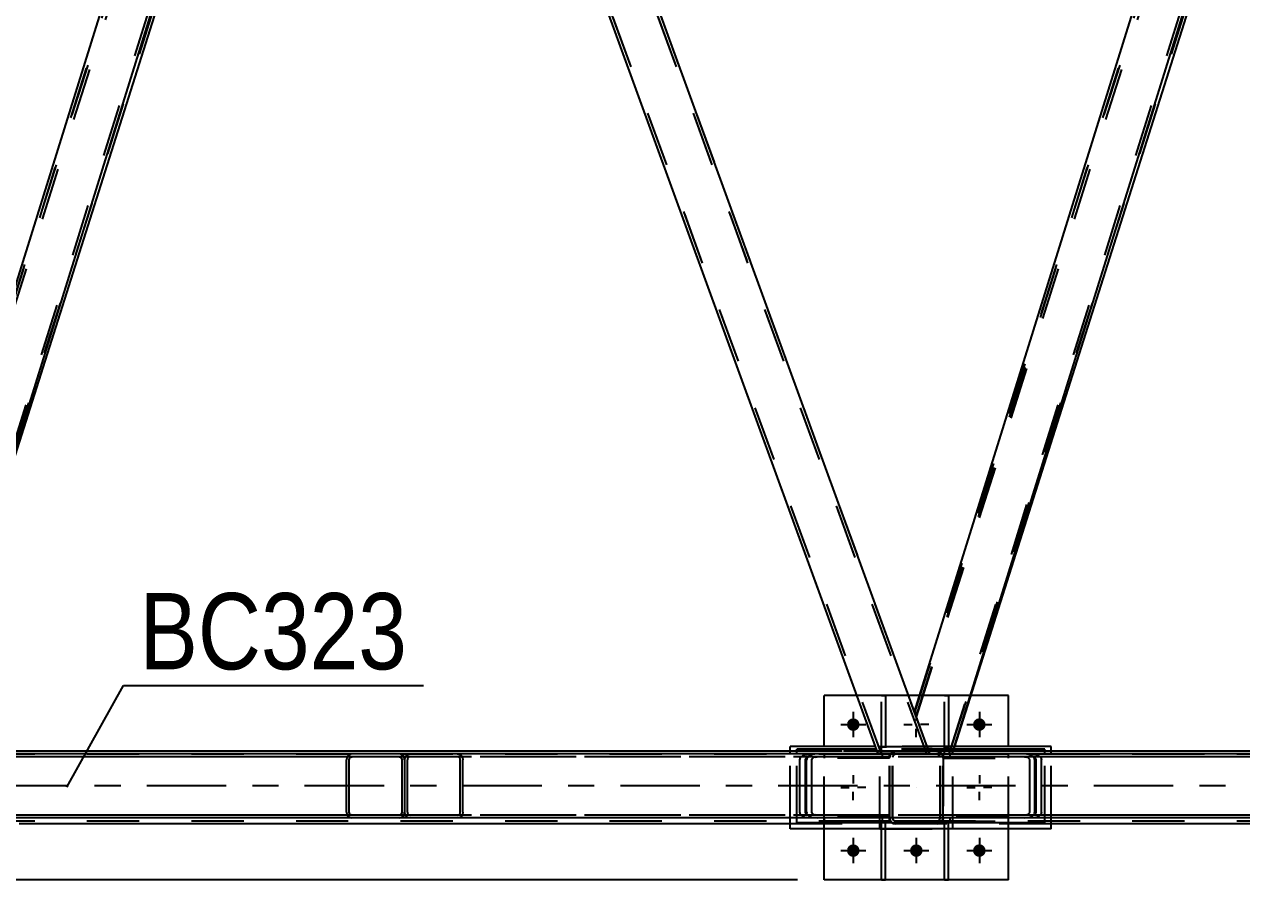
# Model space of a CAD drawing. Header units: millimetres. Extents: x -777 to 412, y -850 to -9.
# Drawn here: x 59.57 to 105.22, y -117.54 to -85.45 of the extents above; entities that cross this region are included whole.
import ezdxf

# ---------------------------------------------------------------- set-up
doc = ezdxf.new("R2010")
doc.units = ezdxf.units.MM
doc.linetypes.add('DXK_LINE_DOT2', pattern=[3.9198, 1.9599, -1.9599])
doc.linetypes.add('DXK_LINE_DOT3', pattern=[5.9187, 2.979, -0.9799, 0.9799, -0.9799])
doc.styles.add('Arial Narrow', font='ARIALN.TTF', dxfattribs={"height": 0.2})

# ---------------------------------------------------------------- blocks, each defined once
blk = doc.blocks.new('Part-570390744-4716 - 4628')
at = {"color": 7, "linetype": 'DXK_LINE_DOT2'}
for p, q in [((91.654, -115.635), (91.654, -112.544)), ((91.654, -112.544), (94.382, -112.544)), ((94.382, -115.635), (94.382, -112.544)), ((91.654, -115.635), (94.382, -115.635))]:
    blk.add_line(p, q, dxfattribs=at)
blk = doc.blocks.new('Part-570390744-4719 - 4628')
at = {"color": 2, "linetype": 'Continuous'}
for p, q in [((91.525, -112.647), (88.535, -112.647)), ((88.535, -112.827), (88.535, -112.647)), ((97.832, -112.647), (94.421, -112.647)), ((97.832, -112.827), (97.832, -112.647)), ((88.535, -115.41), (88.535, -115.227)), ((97.832, -115.41), (88.535, -115.41)), ((97.832, -115.41), (97.832, -115.227))]:
    blk.add_line(p, q, dxfattribs=at)
at = {"color": 7, "linetype": 'DXK_LINE_DOT2'}
for p, q in [((94.421, -112.647), (91.525, -112.647)), ((88.535, -115.227), (88.535, -112.827)), ((97.832, -115.227), (97.832, -112.827))]:
    blk.add_line(p, q, dxfattribs=at)
blk = doc.blocks.new('Part-570390744-5113 - 4628')
at = {"color": 2, "linetype": 'Continuous'}
for p, q in [((321.647, -112.827), (24.953, -112.827)), ((321.647, -115.227), (24.953, -115.227))]:
    blk.add_line(p, q, dxfattribs=at)
at = {"color": 7, "linetype": 'DXK_LINE_DOT2'}
for p, q in [((321.647, -112.936), (24.953, -112.936)), ((321.647, -115.118), (24.953, -115.118))]:
    blk.add_line(p, q, dxfattribs=at)
at = {"color": 7, "linetype": 'DXK_LINE_DOT3'}
blk.add_line((321.647, -114.027), (24.953, -114.027), dxfattribs=at)
blk = doc.blocks.new('Part-570390744-4806 - 4628')
at = {"color": 7, "linetype": 'DXK_LINE_DOT2'}
for p, q in [((131.318, -112.829), (94.023, -112.829)), ((94.023, -112.829), (94.023, -115.229)), ((131.318, -112.938), (94.023, -112.938)), ((97.223, -112.845), (97.071, -112.829)), ((97.071, -112.938), (97.147, -112.946)), ((97.255, -113.005), (97.27, -113.047)), ((97.27, -115.011), (97.27, -113.047)), ((97.468, -113.047), (97.438, -112.963)), ((97.468, -115.011), (97.468, -113.047)), ((127.348, -113.047), (127.378, -112.963)), ((127.348, -115.011), (127.348, -113.047)), ((127.561, -113.005), (127.546, -113.047)), ((127.546, -115.011), (127.546, -113.047)), ((127.593, -112.845), (127.745, -112.829)), ((127.745, -112.938), (127.669, -112.946)), ((131.318, -112.829), (131.47, -112.845)), ((131.394, -112.946), (131.318, -112.938)), ((131.516, -113.047), (131.501, -113.005)), ((131.516, -115.011), (131.516, -113.047)), ((131.685, -112.963), (131.715, -113.047)), ((131.715, -115.011), (131.715, -113.047)), ((97.27, -115.011), (97.255, -115.052)), ((97.454, -115.051), (97.468, -115.011)), ((127.378, -115.094), (127.348, -115.011)), ((127.546, -115.011), (127.561, -115.052)), ((131.501, -115.052), (131.516, -115.011)), ((131.715, -115.011), (131.7, -115.051)), ((131.318, -115.12), (94.023, -115.12)), ((97.832, -115.229), (94.023, -115.229)), ((97.147, -115.111), (97.071, -115.12)), ((97.071, -115.229), (97.223, -115.212)), ((97.438, -115.094), (97.454, -115.051)), ((131.318, -115.229), (112.731, -115.229)), ((127.745, -115.229), (127.593, -115.212)), ((127.669, -115.111), (127.745, -115.12)), ((131.318, -115.12), (131.394, -115.111)), ((131.47, -115.212), (131.318, -115.229)), ((131.7, -115.051), (131.685, -115.094))]:
    blk.add_line(p, q, dxfattribs=at)
at = {"color": 2, "linetype": 'Continuous'}
blk.add_line((112.731, -115.229), (97.832, -115.229), dxfattribs=at)
at = {"color": 7, "linetype": 'DXK_LINE_DOT2'}
for centre, radius, start, end in [((97.116, -113.129), 0.186, 41.9362, 80.4818), ((97.162, -113.212), 0.371, 41.9362, 80.4818), ((127.654, -113.212), 0.371, 99.5182, 138.0638), ((127.699, -113.129), 0.186, 99.5182, 138.0638), ((131.363, -113.129), 0.186, 41.9362, 80.4818), ((131.408, -113.212), 0.371, 41.9362, 80.4818), ((97.116, -114.928), 0.186, 279.5182, 318.0638), ((97.162, -114.846), 0.371, 279.5182, 318.0638), ((127.654, -114.846), 0.371, 221.9362, 260.4818), ((127.699, -114.928), 0.186, 221.9362, 260.4818), ((131.363, -114.928), 0.186, 279.5182, 318.0638), ((131.408, -114.846), 0.371, 279.5182, 318.0638)]:
    blk.add_arc(centre, radius, start, end, dxfattribs=at)
blk = doc.blocks.new('Part-570390744-4837 - 4628')
at = {"color": 7, "linetype": 'DXK_LINE_DOT2'}
for p, q in [((94.023, -115.229), (94.023, -112.829)), ((94.023, -112.829), (112.334, -112.829)), ((112.334, -112.938), (94.023, -112.938)), ((97.319, -112.829), (97.471, -112.845)), ((97.395, -112.946), (97.319, -112.938)), ((97.518, -113.047), (97.503, -113.005)), ((97.518, -115.011), (97.518, -113.047)), ((97.686, -112.963), (97.717, -113.047)), ((97.717, -115.011), (97.717, -113.047)), ((110.364, -112.963), (110.348, -113.047)), ((110.348, -115.011), (110.348, -113.047)), ((110.407, -112.893), (110.364, -112.963)), ((110.471, -112.845), (110.407, -112.893)), ((110.448, -113.047), (110.455, -113.005)), ((110.448, -115.011), (110.448, -113.047)), ((110.455, -113.005), (110.477, -112.97)), ((110.547, -112.829), (110.471, -112.845)), ((110.477, -112.97), (110.509, -112.946)), ((110.509, -112.946), (110.547, -112.938)), ((112.41, -112.845), (112.334, -112.829)), ((112.334, -112.938), (112.372, -112.946)), ((112.372, -112.946), (112.404, -112.97)), ((112.404, -112.97), (112.425, -113.005)), ((112.474, -112.893), (112.41, -112.845)), ((112.425, -113.005), (112.433, -113.047)), ((112.433, -115.011), (112.433, -113.047)), ((112.517, -112.963), (112.474, -112.893)), ((112.532, -113.047), (112.517, -112.963)), ((112.532, -115.011), (112.532, -113.047)), ((97.503, -115.052), (97.518, -115.011)), ((97.717, -115.011), (97.686, -115.094)), ((110.348, -115.011), (110.364, -115.094)), ((110.455, -115.052), (110.448, -115.011)), ((112.433, -115.011), (112.425, -115.052)), ((112.517, -115.094), (112.532, -115.011)), ((112.334, -115.12), (94.023, -115.12)), ((112.334, -115.229), (94.023, -115.229)), ((97.319, -115.12), (97.395, -115.111)), ((97.471, -115.212), (97.319, -115.229)), ((110.364, -115.094), (110.407, -115.165)), ((110.407, -115.165), (110.471, -115.212)), ((110.477, -115.088), (110.455, -115.052)), ((110.471, -115.212), (110.547, -115.229)), ((110.509, -115.111), (110.477, -115.088)), ((110.547, -115.12), (110.509, -115.111)), ((112.372, -115.111), (112.334, -115.12)), ((112.334, -115.229), (112.41, -115.212)), ((112.404, -115.088), (112.372, -115.111)), ((112.425, -115.052), (112.404, -115.088)), ((112.41, -115.212), (112.474, -115.165)), ((112.474, -115.165), (112.517, -115.094))]:
    blk.add_line(p, q, dxfattribs=at)
for centre, radius, start, end in [((97.365, -113.129), 0.186, 41.9362, 80.4818), ((97.41, -113.212), 0.371, 41.9362, 80.4818), ((97.365, -114.928), 0.186, 279.5182, 318.0638), ((97.41, -114.846), 0.371, 279.5182, 318.0638)]:
    blk.add_arc(centre, radius, start, end, dxfattribs=at)
blk = doc.blocks.new('Part-570390744-4962 - 4628')
at = {"color": 7, "linetype": 'DXK_LINE_DOT2'}
for p, q in [((54.262, -111.271), (70.952, -58.637)), ((54.323, -111.439), (71.066, -58.637)), ((71.867, -58.637), (70.952, -58.637)), ((70.952, -58.637), (70.969, -58.637)), ((72.239, -59.66), (71.867, -58.637)), ((55.592, -112.728), (72.336, -59.926)), ((54.792, -112.728), (54.262, -111.271)), ((55.707, -112.728), (54.792, -112.728)), ((55.707, -112.728), (55.765, -112.546))]:
    blk.add_line(p, q, dxfattribs=at)
at = {"color": 2, "linetype": 'Continuous'}
for p, q in [((72.397, -60.094), (72.239, -59.66)), ((55.765, -112.546), (72.397, -60.094))]:
    blk.add_line(p, q, dxfattribs=at)
blk = doc.blocks.new('Part-570390744-4844 - 4628')
at = {"color": 7, "linetype": 'DXK_LINE_DOT2'}
for p, q in [((73.835, -113.047), (73.85, -112.963)), ((73.835, -115.011), (73.835, -113.047)), ((73.85, -112.963), (73.893, -112.893)), ((73.893, -112.893), (73.957, -112.845)), ((73.942, -113.005), (73.934, -113.047)), ((73.934, -115.011), (73.934, -113.047)), ((73.963, -112.97), (73.942, -113.005)), ((73.957, -112.845), (74.033, -112.829)), ((73.995, -112.946), (73.963, -112.97)), ((74.033, -112.938), (73.995, -112.946)), ((92.023, -112.829), (74.033, -112.829)), ((92.023, -112.938), (74.033, -112.938)), ((75.82, -112.829), (75.896, -112.845)), ((75.858, -112.946), (75.82, -112.938)), ((75.89, -112.97), (75.858, -112.946)), ((75.912, -113.005), (75.89, -112.97)), ((75.896, -112.845), (75.96, -112.893)), ((75.919, -113.047), (75.912, -113.005)), ((75.919, -115.011), (75.919, -113.047)), ((75.96, -112.893), (76.003, -112.963)), ((76.003, -112.963), (76.018, -113.047)), ((76.018, -115.011), (76.018, -113.047)), ((88.929, -112.963), (88.899, -113.047)), ((88.899, -115.011), (88.899, -113.047)), ((89.097, -113.047), (89.112, -113.005)), ((89.097, -115.011), (89.097, -113.047)), ((89.296, -112.829), (89.144, -112.845)), ((89.22, -112.946), (89.296, -112.938)), ((92.023, -115.229), (92.023, -112.829)), ((73.85, -115.094), (73.835, -115.011)), ((73.934, -115.011), (73.942, -115.052)), ((75.912, -115.052), (75.919, -115.011)), ((76.018, -115.011), (76.003, -115.094)), ((88.899, -115.011), (88.913, -115.051)), ((89.112, -115.052), (89.097, -115.011)), ((73.893, -115.165), (73.85, -115.094)), ((73.957, -115.212), (73.893, -115.165)), ((73.942, -115.052), (73.963, -115.088)), ((74.027, -115.227), (73.957, -115.212)), ((73.963, -115.088), (73.995, -115.111)), ((73.995, -115.111), (74.033, -115.12)), ((92.023, -115.12), (74.033, -115.12)), ((75.82, -115.12), (75.858, -115.111)), ((75.896, -115.212), (75.82, -115.229)), ((75.858, -115.111), (75.89, -115.088)), ((75.89, -115.088), (75.912, -115.052)), ((75.96, -115.165), (75.896, -115.212)), ((76.003, -115.094), (75.96, -115.165)), ((92.023, -115.229), (88.535, -115.229)), ((88.913, -115.051), (88.929, -115.094)), ((89.144, -115.212), (89.296, -115.229)), ((89.296, -115.12), (89.22, -115.111))]:
    blk.add_line(p, q, dxfattribs=at)
at = {"color": 2, "linetype": 'Continuous'}
for p, q in [((74.033, -115.229), (74.027, -115.227)), ((88.535, -115.229), (74.033, -115.229))]:
    blk.add_line(p, q, dxfattribs=at)
at = {"color": 7, "linetype": 'DXK_LINE_DOT2'}
for centre, radius, start, end in [((89.205, -113.212), 0.371, 99.5182, 138.0638), ((89.25, -113.129), 0.186, 99.5182, 138.0638), ((89.205, -114.846), 0.371, 221.9362, 260.4818), ((89.25, -114.928), 0.186, 221.9362, 260.4818)]:
    blk.add_arc(centre, radius, start, end, dxfattribs=at)
blk = doc.blocks.new('Part-570390744-5288 - 4628')
at = {"color": 7, "linetype": 'DXK_LINE_DOT2'}
for p, q in [((73.802, -58.637), (71.867, -58.637)), ((71.885, -58.637), (71.867, -58.637)), ((71.867, -58.637), (72.397, -60.094)), ((91.67, -112.728), (71.983, -58.637)), ((93.373, -112.728), (73.686, -58.637)), ((93.489, -112.728), (73.802, -58.637)), ((91.554, -112.728), (91.488, -112.546)), ((91.554, -112.728), (93.489, -112.728))]:
    blk.add_line(p, q, dxfattribs=at)
at = {"color": 2, "linetype": 'Continuous'}
blk.add_line((91.488, -112.546), (72.397, -60.094), dxfattribs=at)
blk = doc.blocks.new('Part-570390744-4913 - 4628')
at = {"color": 2, "linetype": 'Continuous'}
for p, q in [((54.254, -111.25), (70.937, -57.727)), ((71.536, -57.727), (70.937, -57.727)), ((71.536, -57.727), (72.116, -59.321)), ((72.239, -59.659), (72.116, -59.321)), ((55.667, -112.827), (72.239, -59.659)), ((54.828, -112.827), (54.254, -111.25))]:
    blk.add_line(p, q, dxfattribs=at)
at = {"color": 7, "linetype": 'DXK_LINE_DOT2'}
for p, q in [((54.316, -111.419), (71.051, -57.727)), ((55.553, -112.827), (72.178, -59.49)), ((72.239, -59.659), (72.163, -59.451)), ((55.667, -112.827), (54.828, -112.827))]:
    blk.add_line(p, q, dxfattribs=at)
blk = doc.blocks.new('Part-570390744-4940 - 4628')
at = {"color": 7, "linetype": 'DXK_LINE_DOT2'}
for p, q in [((54.652, -113.047), (54.682, -112.963)), ((54.652, -115.011), (54.652, -113.047)), ((54.866, -113.005), (54.85, -113.047)), ((54.85, -115.011), (54.85, -113.047)), ((54.897, -112.845), (55.049, -112.829)), ((55.049, -112.938), (54.973, -112.946)), ((73.636, -112.829), (55.049, -112.829)), ((73.636, -112.938), (55.049, -112.938)), ((58.622, -112.829), (58.774, -112.845)), ((58.698, -112.946), (58.622, -112.938)), ((58.821, -113.047), (58.806, -113.005)), ((58.821, -115.011), (58.821, -113.047)), ((58.989, -112.963), (59.019, -113.047)), ((59.019, -115.011), (59.019, -113.047)), ((71.666, -112.963), (71.651, -113.047)), ((71.651, -115.011), (71.651, -113.047)), ((71.709, -112.893), (71.666, -112.963)), ((71.774, -112.845), (71.709, -112.893)), ((71.75, -113.047), (71.758, -113.005)), ((71.75, -115.011), (71.75, -113.047)), ((71.758, -113.005), (71.779, -112.97)), ((71.85, -112.829), (71.774, -112.845)), ((71.779, -112.97), (71.812, -112.946)), ((71.812, -112.946), (71.85, -112.938)), ((73.712, -112.845), (73.636, -112.829)), ((73.636, -112.938), (73.674, -112.946)), ((73.674, -112.946), (73.706, -112.97)), ((73.706, -112.97), (73.728, -113.005)), ((73.777, -112.893), (73.712, -112.845)), ((73.728, -113.005), (73.735, -113.047)), ((73.735, -115.011), (73.735, -113.047)), ((73.82, -112.963), (73.777, -112.893)), ((73.835, -113.047), (73.82, -112.963)), ((73.835, -115.011), (73.835, -113.047)), ((54.667, -115.052), (54.652, -115.011)), ((54.85, -115.011), (54.866, -115.052)), ((58.806, -115.052), (58.821, -115.011)), ((59.019, -115.011), (58.989, -115.094)), ((71.651, -115.011), (71.666, -115.094)), ((71.758, -115.052), (71.75, -115.011)), ((73.735, -115.011), (73.728, -115.052)), ((73.82, -115.094), (73.835, -115.011)), ((54.682, -115.094), (54.667, -115.052)), ((55.049, -115.229), (54.897, -115.212)), ((54.973, -115.111), (55.049, -115.12)), ((73.636, -115.12), (55.049, -115.12)), ((73.636, -115.229), (55.049, -115.229)), ((58.622, -115.12), (58.698, -115.111)), ((58.774, -115.212), (58.622, -115.229)), ((71.666, -115.094), (71.709, -115.165)), ((71.709, -115.165), (71.774, -115.212)), ((71.779, -115.088), (71.758, -115.052)), ((71.774, -115.212), (71.85, -115.229)), ((71.812, -115.111), (71.779, -115.088)), ((71.85, -115.12), (71.812, -115.111)), ((73.674, -115.111), (73.636, -115.12)), ((73.636, -115.229), (73.712, -115.212)), ((73.706, -115.088), (73.674, -115.111)), ((73.728, -115.052), (73.706, -115.088)), ((73.712, -115.212), (73.777, -115.165)), ((73.777, -115.165), (73.82, -115.094))]:
    blk.add_line(p, q, dxfattribs=at)
for centre, radius, start, end in [((54.958, -113.212), 0.371, 99.5182, 138.0638), ((55.004, -113.129), 0.186, 99.5182, 138.0638), ((58.667, -113.129), 0.186, 41.9362, 80.4818), ((58.713, -113.212), 0.371, 41.9362, 80.4818), ((54.958, -114.846), 0.371, 221.9362, 260.4818), ((55.004, -114.928), 0.186, 221.9362, 260.4818), ((58.667, -114.928), 0.186, 279.5182, 318.0638), ((58.713, -114.846), 0.371, 279.5182, 318.0638)]:
    blk.add_arc(centre, radius, start, end, dxfattribs=at)
blk = doc.blocks.new('Part-570390744-4943 - 4628')
at = {"color": 7, "linetype": 'DXK_LINE_DOT2'}
for p, q in [((54.434, -112.963), (54.404, -113.047)), ((54.404, -115.011), (54.404, -113.047)), ((54.602, -113.047), (54.617, -113.005)), ((54.602, -115.011), (54.602, -113.047)), ((54.801, -112.829), (54.649, -112.845)), ((54.725, -112.946), (54.801, -112.938)), ((92.023, -112.829), (54.801, -112.829)), ((92.023, -112.938), (54.801, -112.938)), ((58.526, -112.845), (58.374, -112.829)), ((58.374, -112.938), (58.45, -112.946)), ((58.557, -113.005), (58.572, -113.047)), ((58.572, -115.011), (58.572, -113.047)), ((58.771, -113.047), (58.741, -112.963)), ((58.771, -115.011), (58.771, -113.047)), ((88.65, -113.047), (88.681, -112.963)), ((88.65, -115.011), (88.65, -113.047)), ((88.864, -113.005), (88.849, -113.047)), ((88.849, -113.047), (88.849, -115.011)), ((88.895, -112.845), (89.047, -112.829)), ((89.047, -112.938), (88.971, -112.946)), ((92.023, -115.229), (92.023, -112.829)), ((54.404, -115.011), (54.418, -115.051)), ((54.617, -115.052), (54.602, -115.011)), ((58.572, -115.011), (58.557, -115.052)), ((58.756, -115.051), (58.771, -115.011)), ((88.681, -115.094), (88.65, -115.011)), ((88.849, -115.011), (88.864, -115.052)), ((54.418, -115.051), (54.434, -115.094)), ((54.649, -115.212), (54.801, -115.229)), ((54.801, -115.12), (54.725, -115.111)), ((92.023, -115.12), (54.801, -115.12)), ((59.134, -115.229), (54.801, -115.229)), ((58.45, -115.111), (58.374, -115.12)), ((58.374, -115.229), (58.526, -115.212)), ((58.741, -115.094), (58.756, -115.051)), ((92.023, -115.229), (74.033, -115.229)), ((89.047, -115.229), (88.895, -115.212)), ((88.971, -115.111), (89.047, -115.12))]:
    blk.add_line(p, q, dxfattribs=at)
at = {"color": 2, "linetype": 'Continuous'}
blk.add_line((74.033, -115.229), (59.134, -115.229), dxfattribs=at)
at = {"color": 7, "linetype": 'DXK_LINE_DOT2'}
for centre, radius, start, end in [((54.71, -113.212), 0.371, 99.5182, 138.0638), ((54.755, -113.129), 0.186, 99.5182, 138.0638), ((58.419, -113.129), 0.186, 41.9362, 80.4818), ((58.464, -113.212), 0.371, 41.9362, 80.4818), ((88.957, -113.212), 0.371, 99.5182, 138.0638), ((89.002, -113.129), 0.186, 99.5182, 138.0638), ((54.71, -114.846), 0.371, 221.9362, 260.4818), ((54.755, -114.928), 0.186, 221.9362, 260.4818), ((58.419, -114.928), 0.186, 279.5182, 318.0638), ((58.464, -114.846), 0.371, 279.5182, 318.0638), ((88.957, -114.846), 0.371, 221.9362, 260.4818), ((89.002, -114.928), 0.186, 221.9362, 260.4818)]:
    blk.add_arc(centre, radius, start, end, dxfattribs=at)
blk = doc.blocks.new('Part-570390744-5121 - 4628')
at = {"color": 2, "linetype": 'Continuous'}
for p, q in [((89.563, -112.546), (89.563, -110.635)), ((90.793, -110.635), (89.563, -110.635)), ((93.143, -110.635), (92.728, -110.635)), ((96.472, -110.635), (95.068, -110.635)), ((96.472, -112.546), (96.472, -110.635)), ((89.563, -117.544), (89.563, -115.637)), ((96.472, -117.544), (96.472, -115.637)), ((96.472, -117.544), (89.563, -117.544))]:
    blk.add_line(p, q, dxfattribs=at)
at = {"color": 7, "linetype": 'DXK_LINE_DOT2'}
for p, q in [((92.728, -110.635), (90.793, -110.635)), ((95.068, -110.635), (93.143, -110.635)), ((89.563, -115.637), (89.563, -112.546)), ((96.472, -115.637), (96.472, -112.546))]:
    blk.add_line(p, q, dxfattribs=at)
blk = doc.blocks.new('Part-570390744-5007 - 4628')
at = {"color": 7, "linetype": 'DXK_LINE_DOT2'}
for p, q in [((92.241, -112.726), (92.158, -112.742)), ((92.158, -112.742), (92.241, -112.726)), ((93.805, -112.726), (92.241, -112.726)), ((93.889, -112.742), (93.805, -112.726)), ((93.805, -112.726), (93.889, -112.742)), ((92.04, -112.861), (92.023, -112.944)), ((92.023, -112.944), (92.04, -112.861)), ((92.023, -115.235), (92.023, -112.944)), ((92.141, -112.902), (92.132, -112.944)), ((92.132, -115.235), (92.132, -112.944)), ((92.164, -112.867), (92.141, -112.902)), ((92.2, -112.843), (92.164, -112.867)), ((92.241, -112.835), (92.2, -112.843)), ((93.805, -112.835), (92.241, -112.835)), ((93.847, -112.843), (93.805, -112.835)), ((93.882, -112.867), (93.847, -112.843)), ((93.906, -112.902), (93.882, -112.867)), ((93.914, -112.944), (93.906, -112.902)), ((93.914, -115.235), (93.914, -112.944)), ((94.023, -112.944), (94.007, -112.861)), ((94.007, -112.861), (94.023, -112.944)), ((94.023, -115.235), (94.023, -112.944)), ((92.023, -115.235), (92.04, -115.318)), ((92.04, -115.318), (92.023, -115.235)), ((92.132, -115.235), (92.141, -115.277)), ((92.141, -115.277), (92.164, -115.312)), ((92.241, -115.453), (92.158, -115.437)), ((92.164, -115.312), (92.2, -115.336)), ((92.2, -115.336), (92.241, -115.344)), ((93.805, -115.344), (92.241, -115.344)), ((93.805, -115.344), (93.847, -115.336)), ((93.889, -115.437), (93.805, -115.453)), ((93.847, -115.336), (93.882, -115.312)), ((93.882, -115.312), (93.906, -115.277)), ((93.906, -115.277), (93.914, -115.235)), ((94.007, -115.318), (94.023, -115.235)), ((94.023, -115.235), (94.007, -115.318))]:
    blk.add_line(p, q, dxfattribs=at)
at = {"color": 2, "linetype": 'Continuous'}
for p, q in [((92.158, -115.437), (92.241, -115.453)), ((93.805, -115.453), (92.241, -115.453)), ((93.805, -115.453), (93.889, -115.437))]:
    blk.add_line(p, q, dxfattribs=at)
at = {"color": 7, "linetype": 'DXK_LINE_DOT2'}
for centre, start, end in [((92.241, -112.944), 112.5, 157.5), ((92.241, -112.944), 112.5, 157.5), ((93.805, -112.944), 22.5, 67.5), ((93.805, -112.944), 22.5, 67.5), ((92.241, -115.235), 202.5, 235.0608), ((92.241, -115.235), 202.5, 247.5), ((93.805, -115.235), 292.5, 337.5), ((93.805, -115.235), 304.9391, 337.5)]:
    blk.add_arc(centre, 0.218, start, end, dxfattribs=at)
at = {"color": 2, "linetype": 'Continuous'}
for centre, start, end in [((92.241, -115.235), 235.0608, 247.5), ((93.805, -115.235), 292.5, 304.9391)]:
    blk.add_arc(centre, 0.218, start, end, dxfattribs=at)
blk = doc.blocks.new('Part-570390744-5127 - 4628')
at = {"color": 7, "linetype": 'DXK_LINE_DOT2'}
for p, q in [((92.018, -112.835), (89.563, -112.835)), ((89.563, -112.835), (89.563, -112.98)), ((92.018, -112.98), (89.563, -112.98)), ((91.745, -112.98), (91.745, -112.835)), ((92.018, -112.98), (92.018, -112.835))]:
    blk.add_line(p, q, dxfattribs=at)
blk = doc.blocks.new('Part-570390744-5071 - 4628')
at = {"color": 7, "linetype": 'DXK_LINE_DOT2'}
for p, q in [((92.236, -112.726), (92.153, -112.742)), ((92.153, -112.742), (92.236, -112.726)), ((93.8, -112.726), (92.236, -112.726)), ((93.883, -112.742), (93.8, -112.726)), ((93.8, -112.726), (93.883, -112.742)), ((92.035, -112.861), (92.018, -112.944)), ((92.018, -112.944), (92.035, -112.861)), ((92.018, -115.235), (92.018, -112.944)), ((92.135, -112.902), (92.127, -112.944)), ((92.127, -115.235), (92.127, -112.944)), ((92.159, -112.867), (92.135, -112.902)), ((92.194, -112.843), (92.159, -112.867)), ((92.236, -112.835), (92.194, -112.843)), ((93.8, -112.835), (92.236, -112.835)), ((93.841, -112.843), (93.8, -112.835)), ((93.877, -112.867), (93.841, -112.843)), ((93.901, -112.902), (93.877, -112.867)), ((93.909, -112.944), (93.901, -112.902)), ((93.909, -115.235), (93.909, -112.944)), ((94.018, -112.944), (94.001, -112.861)), ((94.001, -112.861), (94.018, -112.944)), ((94.018, -115.235), (94.018, -112.944)), ((92.018, -115.235), (92.035, -115.318)), ((92.035, -115.318), (92.018, -115.235)), ((92.127, -115.235), (92.135, -115.277)), ((92.135, -115.277), (92.159, -115.312)), ((92.153, -115.436), (92.236, -115.453)), ((92.236, -115.453), (92.153, -115.436)), ((92.159, -115.312), (92.194, -115.336)), ((92.194, -115.336), (92.236, -115.344)), ((93.8, -115.344), (92.236, -115.344)), ((93.8, -115.453), (92.236, -115.453)), ((93.8, -115.344), (93.841, -115.336)), ((93.8, -115.453), (93.883, -115.436)), ((93.883, -115.436), (93.8, -115.453)), ((93.841, -115.336), (93.877, -115.312)), ((93.877, -115.312), (93.901, -115.277)), ((93.901, -115.277), (93.909, -115.235)), ((94.001, -115.318), (94.018, -115.235)), ((94.018, -115.235), (94.001, -115.318))]:
    blk.add_line(p, q, dxfattribs=at)
at = {"color": 7, "linetype": 'DXK_LINE_DOT3'}
blk.add_line((93.018, -114.089), (93.018, -114.089), dxfattribs=at)
at = {"color": 7, "linetype": 'DXK_LINE_DOT2'}
for centre, start, end in [((92.236, -112.944), 112.5, 157.5), ((92.236, -112.944), 112.5, 157.5), ((93.8, -112.944), 22.5, 67.5), ((93.8, -112.944), 22.5, 67.5), ((92.236, -115.235), 202.5, 247.5), ((92.236, -115.235), 202.5, 247.5), ((93.8, -115.235), 292.5, 337.5), ((93.8, -115.235), 292.5, 337.5)]:
    blk.add_arc(centre, 0.218, start, end, dxfattribs=at)
blk = doc.blocks.new('Part-570390744-5108 - 4628')
at = {"color": 7, "linetype": 'DXK_LINE_DOT2'}
for p, q in [((292.154, -112.728), (26.419, -112.728)), ((98.08, -112.728), (88.287, -112.728)), ((318.667, -112.837), (26.146, -112.837)), ((318.667, -115.346), (26.146, -115.346)), ((98.08, -115.455), (88.287, -115.455))]:
    blk.add_line(p, q, dxfattribs=at)
at = {"color": 2, "linetype": 'Continuous'}
for p, q in [((88.287, -112.728), (59.383, -112.728)), ((126.984, -112.728), (98.08, -112.728)), ((88.287, -115.455), (59.383, -115.455)), ((126.984, -115.455), (98.08, -115.455))]:
    blk.add_line(p, q, dxfattribs=at)
blk = doc.blocks.new('Part-570390744-5195 - 4628')
at = {"color": 7, "linetype": 'DXK_LINE_DOT2'}
for p, q in [((96.472, -112.835), (94.018, -112.835)), ((94.018, -112.835), (94.018, -112.98)), ((94.018, -112.98), (96.472, -112.98)), ((94.291, -112.98), (94.291, -112.835)), ((96.472, -112.98), (96.472, -112.835))]:
    blk.add_line(p, q, dxfattribs=at)
blk = doc.blocks.new('Part-570390744-5124 - 4628')
at = {"color": 7, "linetype": 'DXK_LINE_DOT2'}
for p, q in [((92.018, -115.199), (89.563, -115.199)), ((89.563, -115.199), (89.563, -115.344)), ((92.018, -115.344), (89.563, -115.344)), ((91.745, -115.344), (91.745, -115.199)), ((92.018, -115.344), (92.018, -115.199))]:
    blk.add_line(p, q, dxfattribs=at)
blk = doc.blocks.new('Part-570390744-5157 - 4628')
at = {"color": 2, "linetype": 'Continuous'}
for p, q in [((73.471, -57.727), (71.536, -57.727)), ((92.952, -111.25), (73.471, -57.727)), ((91.591, -112.827), (72.239, -59.659))]:
    blk.add_line(p, q, dxfattribs=at)
at = {"color": 7, "linetype": 'DXK_LINE_DOT2'}
for p, q in [((72.239, -59.659), (71.536, -57.727)), ((91.707, -112.827), (71.652, -57.727)), ((93.41, -112.827), (73.355, -57.727)), ((93.526, -112.827), (92.952, -111.25)), ((91.591, -112.827), (93.526, -112.827))]:
    blk.add_line(p, q, dxfattribs=at)
blk = doc.blocks.new('Part-570390744-5186 - 4628')
at = {"color": 2, "linetype": 'Continuous'}
for p, q in [((91.488, -112.546), (88.287, -112.546)), ((88.287, -112.827), (88.287, -112.546)), ((98.08, -112.546), (94.452, -112.546)), ((98.08, -112.827), (98.08, -112.546)), ((88.287, -115.637), (88.287, -115.229)), ((98.08, -115.637), (98.08, -115.229)), ((98.08, -115.637), (88.287, -115.637))]:
    blk.add_line(p, q, dxfattribs=at)
at = {"color": 7, "linetype": 'DXK_LINE_DOT2'}
for p, q in [((94.452, -112.546), (91.488, -112.546)), ((88.287, -115.229), (88.287, -112.827)), ((98.08, -115.229), (98.08, -112.827)), ((98.08, -115.229), (98.08, -115.212))]:
    blk.add_line(p, q, dxfattribs=at)
blk = doc.blocks.new('Part-570390744-5192 - 4628')
at = {"color": 7, "linetype": 'DXK_LINE_DOT2'}
for p, q in [((96.472, -115.199), (94.018, -115.199)), ((94.018, -115.199), (94.018, -115.344)), ((94.018, -115.344), (96.472, -115.344)), ((94.291, -115.344), (94.291, -115.199)), ((96.472, -115.344), (96.472, -115.199))]:
    blk.add_line(p, q, dxfattribs=at)
blk = doc.blocks.new('Part-570390744-5198 - 4628')
at = {"color": 7, "linetype": 'DXK_LINE_DOT2'}
for p, q in [((91.712, -112.837), (91.712, -110.635)), ((91.712, -110.635), (91.857, -110.635)), ((91.857, -110.635), (91.857, -112.837)), ((91.712, -112.564), (91.857, -112.564)), ((91.857, -112.837), (91.712, -112.837))]:
    blk.add_line(p, q, dxfattribs=at)
blk = doc.blocks.new('Part-570390744-5201 - 4628')
at = {"color": 7, "linetype": 'DXK_LINE_DOT2'}
for p, q in [((94.075, -112.837), (94.075, -110.635)), ((94.075, -110.635), (94.221, -110.635)), ((94.221, -110.635), (94.221, -112.837)), ((94.075, -112.564), (94.221, -112.564)), ((94.221, -112.837), (94.075, -112.837))]:
    blk.add_line(p, q, dxfattribs=at)
blk = doc.blocks.new('Part-570390744-5207 - 4628')
at = {"color": 7, "linetype": 'DXK_LINE_DOT2'}
for p, q in [((94.221, -115.346), (94.075, -115.346)), ((94.075, -115.637), (94.075, -115.346)), ((94.221, -115.637), (94.221, -115.346)), ((94.075, -115.619), (94.221, -115.619))]:
    blk.add_line(p, q, dxfattribs=at)
at = {"color": 2, "linetype": 'Continuous'}
for p, q in [((94.075, -117.544), (94.075, -115.637)), ((94.221, -117.544), (94.221, -115.637)), ((94.075, -117.544), (94.221, -117.544))]:
    blk.add_line(p, q, dxfattribs=at)
blk = doc.blocks.new('Part-570390744-5235 - 4628')
at = {"color": 2, "linetype": 'Continuous'}
for p, q in [((92.952, -111.25), (109.634, -57.727)), ((110.233, -57.727), (109.634, -57.727)), ((110.233, -57.727), (110.814, -59.321)), ((110.937, -59.659), (110.814, -59.321)), ((94.364, -112.827), (110.937, -59.659)), ((93.526, -112.827), (92.952, -111.25))]:
    blk.add_line(p, q, dxfattribs=at)
at = {"color": 7, "linetype": 'DXK_LINE_DOT2'}
for p, q in [((93.013, -111.419), (109.749, -57.727)), ((94.25, -112.827), (110.875, -59.49)), ((110.937, -59.659), (110.861, -59.451)), ((94.364, -112.827), (93.526, -112.827))]:
    blk.add_line(p, q, dxfattribs=at)
blk = doc.blocks.new('Part-570390744-5257 - 4628')
at = {"color": 7, "linetype": 'DXK_LINE_DOT2'}
for p, q in [((92.959, -111.271), (109.649, -58.637)), ((93.02, -111.439), (109.764, -58.637)), ((110.564, -58.637), (109.649, -58.637)), ((109.649, -58.637), (109.667, -58.637)), ((110.937, -59.66), (110.564, -58.637)), ((94.29, -112.728), (111.033, -59.926)), ((93.489, -112.728), (92.959, -111.271)), ((94.404, -112.728), (93.489, -112.728)), ((94.404, -112.728), (94.462, -112.546))]:
    blk.add_line(p, q, dxfattribs=at)
at = {"color": 2, "linetype": 'Continuous'}
for p, q in [((111.095, -60.094), (110.937, -59.66)), ((94.462, -112.546), (111.095, -60.094))]:
    blk.add_line(p, q, dxfattribs=at)
blk = doc.blocks.new('Part-570390744-5263 - 4628')
at = {"color": 7, "linetype": 'DXK_LINE_DOT2'}
for p, q in [((91.857, -115.346), (91.712, -115.346)), ((91.712, -115.637), (91.712, -115.346)), ((91.857, -115.637), (91.857, -115.346)), ((91.712, -115.619), (91.857, -115.619))]:
    blk.add_line(p, q, dxfattribs=at)
at = {"color": 2, "linetype": 'Continuous'}
for p, q in [((91.712, -117.544), (91.712, -115.637)), ((91.857, -117.544), (91.857, -115.637)), ((91.712, -117.544), (91.857, -117.544))]:
    blk.add_line(p, q, dxfattribs=at)
blk = doc.blocks.new('Bolt-570390744-5415 - 4628')
at = {"linetype": 'Continuous'}
for points in [[(90.891, -111.726, -1), (90.418, -111.726, -1)], [(95.618, -111.726, -1), (95.145, -111.726, -1)], [(90.891, -116.453, -1), (90.418, -116.453, -1)], [(93.254, -116.453, -1), (92.782, -116.453, -1)], [(95.618, -116.453, -1), (95.145, -116.453, -1)]]:
    blk.add_hatch(color=1, dxfattribs=at).paths.add_polyline_path(points)
at = {"color": 1, "linetype": 'Continuous'}
for p, q in [((90.654, -111.253), (90.654, -112.199)), ((93.018, -111.253), (93.018, -111.568)), ((95.382, -111.253), (95.382, -112.199)), ((90.182, -111.726), (91.127, -111.726)), ((92.545, -111.726), (92.86, -111.726)), ((93.491, -111.726), (93.176, -111.726)), ((94.909, -111.726), (95.854, -111.726)), ((93.018, -112.199), (93.018, -111.884)), ((90.654, -113.617), (90.654, -113.932)), ((95.382, -113.617), (95.382, -113.932)), ((90.182, -114.089), (90.496, -114.089)), ((91.127, -114.089), (90.812, -114.089)), ((94.909, -114.089), (95.224, -114.089)), ((95.854, -114.089), (95.539, -114.089)), ((90.654, -114.562), (90.654, -114.247)), ((95.382, -114.562), (95.382, -114.247)), ((90.654, -115.98), (90.654, -116.926)), ((93.018, -115.98), (93.018, -116.926)), ((95.382, -115.98), (95.382, -116.926)), ((90.182, -116.453), (91.127, -116.453)), ((92.545, -116.453), (93.491, -116.453)), ((94.909, -116.453), (95.854, -116.453))]:
    blk.add_line(p, q, dxfattribs=at)
blk = doc.blocks.new('StraightDimension-570390744-5550 - 4628')
at = {"color": 7, "linetype": 'Continuous'}
blk.add_line((88.563, -117.544), (-3.767, -117.544), dxfattribs=at)
blk = doc.blocks.new('Mark-570390744-5109 - 4628')
at = {"color": 30, "linetype": 'Continuous'}
for p, q in [((61.17, -114.078), (63.291, -110.253)), ((63.291, -110.253), (74.54, -110.253))]:
    blk.add_line(p, q, dxfattribs=at)
at = {"color": 0}
blk.add_wipeout([(73.94, -109.653), (73.94, -106.653), (63.891, -106.653), (63.891, -109.653)], dxfattribs=at)
blk.add_wipeout([(73.94, -109.653), (73.94, -106.653), (63.891, -106.653), (63.891, -109.653)], dxfattribs=at)
at = {"color": 3, "style": 'Arial Narrow'}
blk.add_text('BC323', height=2.8633, dxfattribs=at).set_placement((63.891, -109.653))

msp = doc.modelspace()

# ---------------------------------------------------------------- block references
for name in ['Part-570390744-4913 - 4628', 'Part-570390744-5157 - 4628', 'Part-570390744-5235 - 4628', 'Part-570390744-4962 - 4628', 'Part-570390744-5288 - 4628', 'Part-570390744-5257 - 4628', 'Part-570390744-5121 - 4628', 'Part-570390744-5198 - 4628', 'Part-570390744-5201 - 4628', 'Bolt-570390744-5415 - 4628', 'Part-570390744-5108 - 4628', 'Part-570390744-5186 - 4628', 'Part-570390744-4719 - 4628', 'Part-570390744-4716 - 4628', 'Part-570390744-5071 - 4628', 'Part-570390744-5007 - 4628', 'Part-570390744-5113 - 4628', 'Part-570390744-4943 - 4628', 'Part-570390744-4940 - 4628', 'Part-570390744-4844 - 4628', 'Part-570390744-5127 - 4628', 'Part-570390744-5195 - 4628', 'Part-570390744-4806 - 4628', 'Part-570390744-4837 - 4628', 'Part-570390744-5124 - 4628', 'Part-570390744-5263 - 4628', 'Part-570390744-5192 - 4628', 'Part-570390744-5207 - 4628']:
    msp.add_blockref(name, (0, 0))

# ---------------------------------------------------------------- next in the draw order: block references
msp.add_blockref('StraightDimension-570390744-5550 - 4628', (0, 0))

# ---------------------------------------------------------------- next in the draw order: block references
msp.add_blockref('Mark-570390744-5109 - 4628', (0, 0))

doc.saveas('drawing.dxf')
